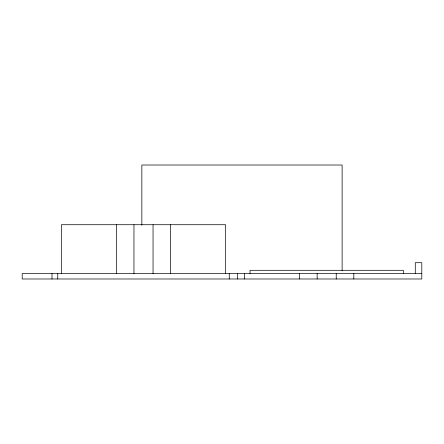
<?xml version="1.0" encoding="UTF-8"?>
<svg xmlns="http://www.w3.org/2000/svg" width="444" height="444" viewBox="0 0 444 444"><rect width="100%" height="100%" fill="white"/><g stroke="black" fill="none" stroke-linecap="round" stroke-linejoin="round"><path stroke-width="0.67" d="M421.8 273.56L22.2 273.56L22.2 278.987L421.8 278.987L421.8 262.704L415.284 262.704L415.284 273.56M403.346 273.56L403.346 270.307L250.022 270.307L250.022 273.56M353.818 273.56L353.818 278.987M342.124 270.796L342.124 165.013L141.852 165.013L141.852 225.164M336.23 273.56L336.23 278.987M317.138 273.56L317.138 278.987M299.545 273.56L299.545 278.987M244.594 273.56L244.594 278.987M237.401 273.56L237.401 278.987M229.259 273.56L229.259 278.987M225.596 273.56L225.596 224.714L61.416 224.714L61.416 273.56M170.64 224.714L170.64 273.56M153.047 224.714L153.047 273.56M133.96 224.714L133.96 273.56M116.367 224.714L116.367 273.56M57.748 273.56L57.748 278.987M51.992 273.56L51.992 278.987"/></g></svg>
